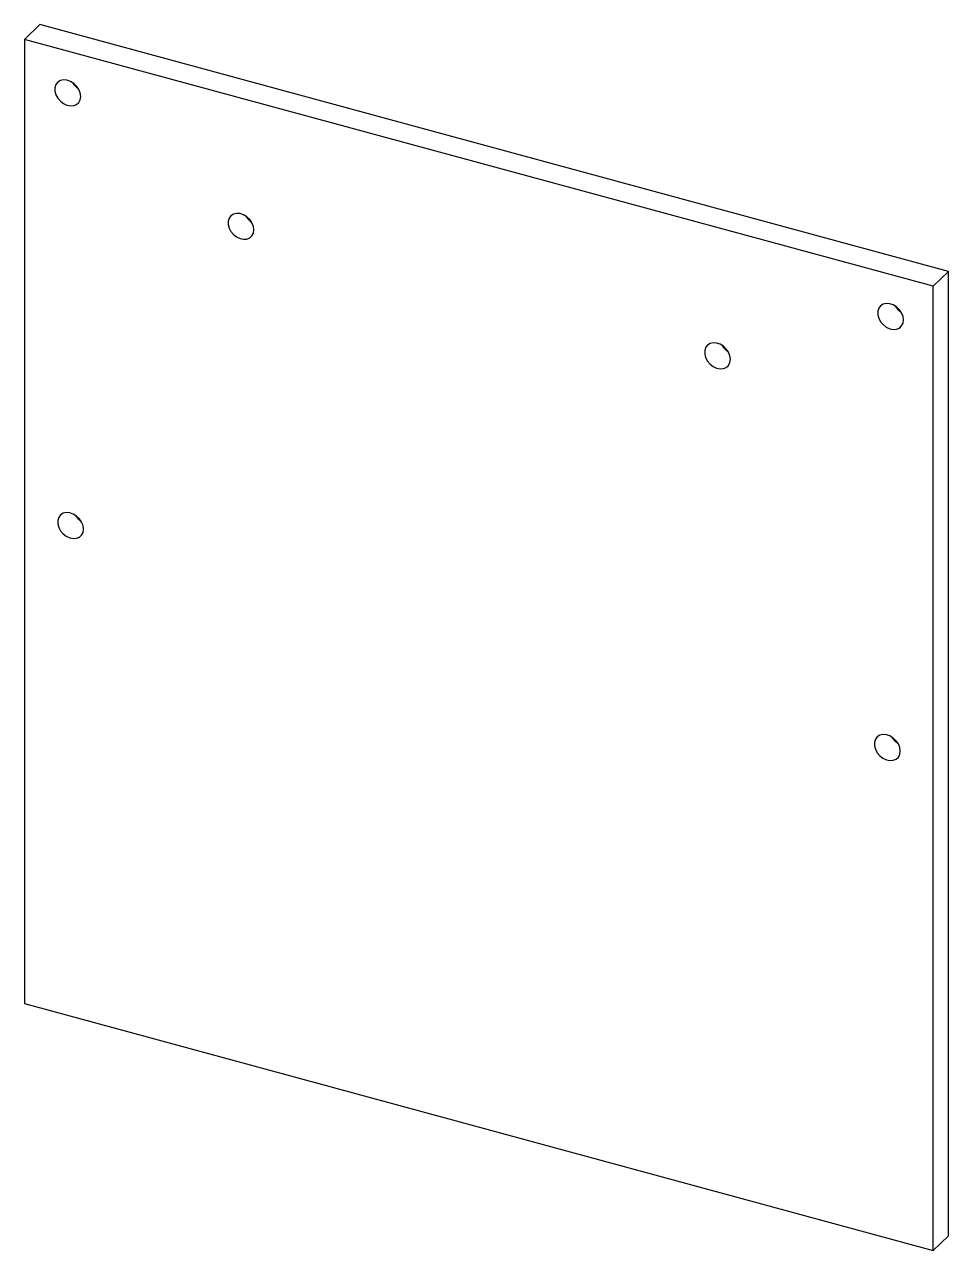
# Model space of a CAD drawing. Header units: millimetres. Extents: x -2 to 140, y -40 to 148.
import ezdxf

# ---------------------------------------------------------------- set-up
doc = ezdxf.new("R2010")
doc.units = ezdxf.units.MM

msp = doc.modelspace()

# ---------------------------------------------------------------- linework, layer by layer
at = {"color": 7, "linetype": 'Continuous', "lineweight": 25}
for p, q in [((-2.33, 146.01), (0, 148.29)), ((139.74, 110.31), (0, 148.29)), ((137.4, 108.03), (-2.33, 146.01)), ((-2.33, 146.01), (-2.33, -2.28)), ((137.4, 108.03), (139.74, 110.31)), ((139.74, -37.98), (139.74, 110.31)), ((137.4, -40.26), (137.4, 108.03)), ((-2.33, -2.28), (137.4, -40.26)), ((137.4, -40.26), (139.74, -37.98))]:
    msp.add_line(p, q, dxfattribs=at)
at = {"color": 7, "linetype": 'Continuous', "lineweight": 25, "flags": 128}
for points in [[(6.31, 137.23), (6.24, 137.77), (6.02, 138.31), (5.68, 138.82), (5.24, 139.24), (4.73, 139.55), (4.19, 139.74), (3.66, 139.77), (3.18, 139.66), (2.78, 139.41), (2.5, 139.04), (2.35, 138.57), (2.35, 138.05), (2.5, 137.5), (2.78, 136.98), (3.18, 136.51), (3.66, 136.14), (4.19, 135.89), (4.73, 135.78), (5.24, 135.81), (5.68, 136), (6.02, 136.31), (6.24, 136.73), (6.31, 137.23)], [(32.93, 116.71), (32.86, 117.25), (32.64, 117.79), (32.3, 118.29), (31.86, 118.72), (31.35, 119.03), (30.81, 119.21), (30.28, 119.25), (29.8, 119.14), (29.4, 118.89), (29.12, 118.52), (28.97, 118.05), (28.97, 117.53), (29.12, 116.98), (29.4, 116.46), (29.8, 115.99), (30.28, 115.62), (30.81, 115.37), (31.35, 115.26), (31.86, 115.29), (32.3, 115.48), (32.64, 115.79), (32.86, 116.21), (32.93, 116.71)], [(132.83, 102.85), (132.76, 103.39), (132.54, 103.93), (132.2, 104.43), (131.76, 104.85), (131.25, 105.17), (130.71, 105.35), (130.17, 105.39), (129.69, 105.28), (129.3, 105.03), (129.02, 104.65), (128.87, 104.19), (128.87, 103.66), (129.02, 103.12), (129.3, 102.59), (129.69, 102.13), (130.17, 101.75), (130.71, 101.5), (131.25, 101.39), (131.76, 101.43), (132.2, 101.61), (132.54, 101.93), (132.76, 102.35), (132.83, 102.85)], [(106.21, 96.8), (106.14, 97.34), (105.92, 97.88), (105.58, 98.38), (105.14, 98.8), (104.62, 99.12), (104.08, 99.3), (103.55, 99.34), (103.07, 99.23), (102.68, 98.98), (102.39, 98.6), (102.25, 98.14), (102.25, 97.61), (102.39, 97.07), (102.68, 96.54), (103.07, 96.07), (103.55, 95.7), (104.08, 95.45), (104.62, 95.34), (105.14, 95.38), (105.58, 95.56), (105.92, 95.87), (106.14, 96.3), (106.21, 96.8)], [(6.73, 70.69), (6.66, 71.23), (6.44, 71.77), (6.1, 72.27), (5.66, 72.69), (5.15, 73.01), (4.61, 73.19), (4.08, 73.23), (3.59, 73.12), (3.2, 72.87), (2.92, 72.49), (2.77, 72.03), (2.77, 71.5), (2.92, 70.96), (3.2, 70.43), (3.59, 69.97), (4.08, 69.59), (4.61, 69.34), (5.15, 69.23), (5.66, 69.27), (6.1, 69.45), (6.44, 69.77), (6.66, 70.19), (6.73, 70.69)], [(132.32, 36.56), (132.25, 37.1), (132.03, 37.64), (131.69, 38.14), (131.24, 38.56), (130.73, 38.88), (130.19, 39.06), (129.66, 39.1), (129.18, 38.99), (128.79, 38.73), (128.5, 38.36), (128.36, 37.9), (128.36, 37.37), (128.5, 36.83), (128.79, 36.3), (129.18, 35.83), (129.66, 35.46), (130.19, 35.21), (130.73, 35.1), (131.24, 35.14), (131.69, 35.32), (132.03, 35.63), (132.25, 36.06), (132.32, 36.56)]]:
    msp.add_lwpolyline(points, dxfattribs=at)
at = {"color": 7, "linetype": 'Continuous', "lineweight": 25}
for centre in [(7.53, 140.91), (34.15, 120.39), (134.05, 106.52), (107.43, 100.47), (7.95, 74.36), (133.54, 40.23)]:
    msp.add_arc(centre, 2.93, 211.2682, 237.3418, dxfattribs=at)

doc.saveas('drawing.dxf')
